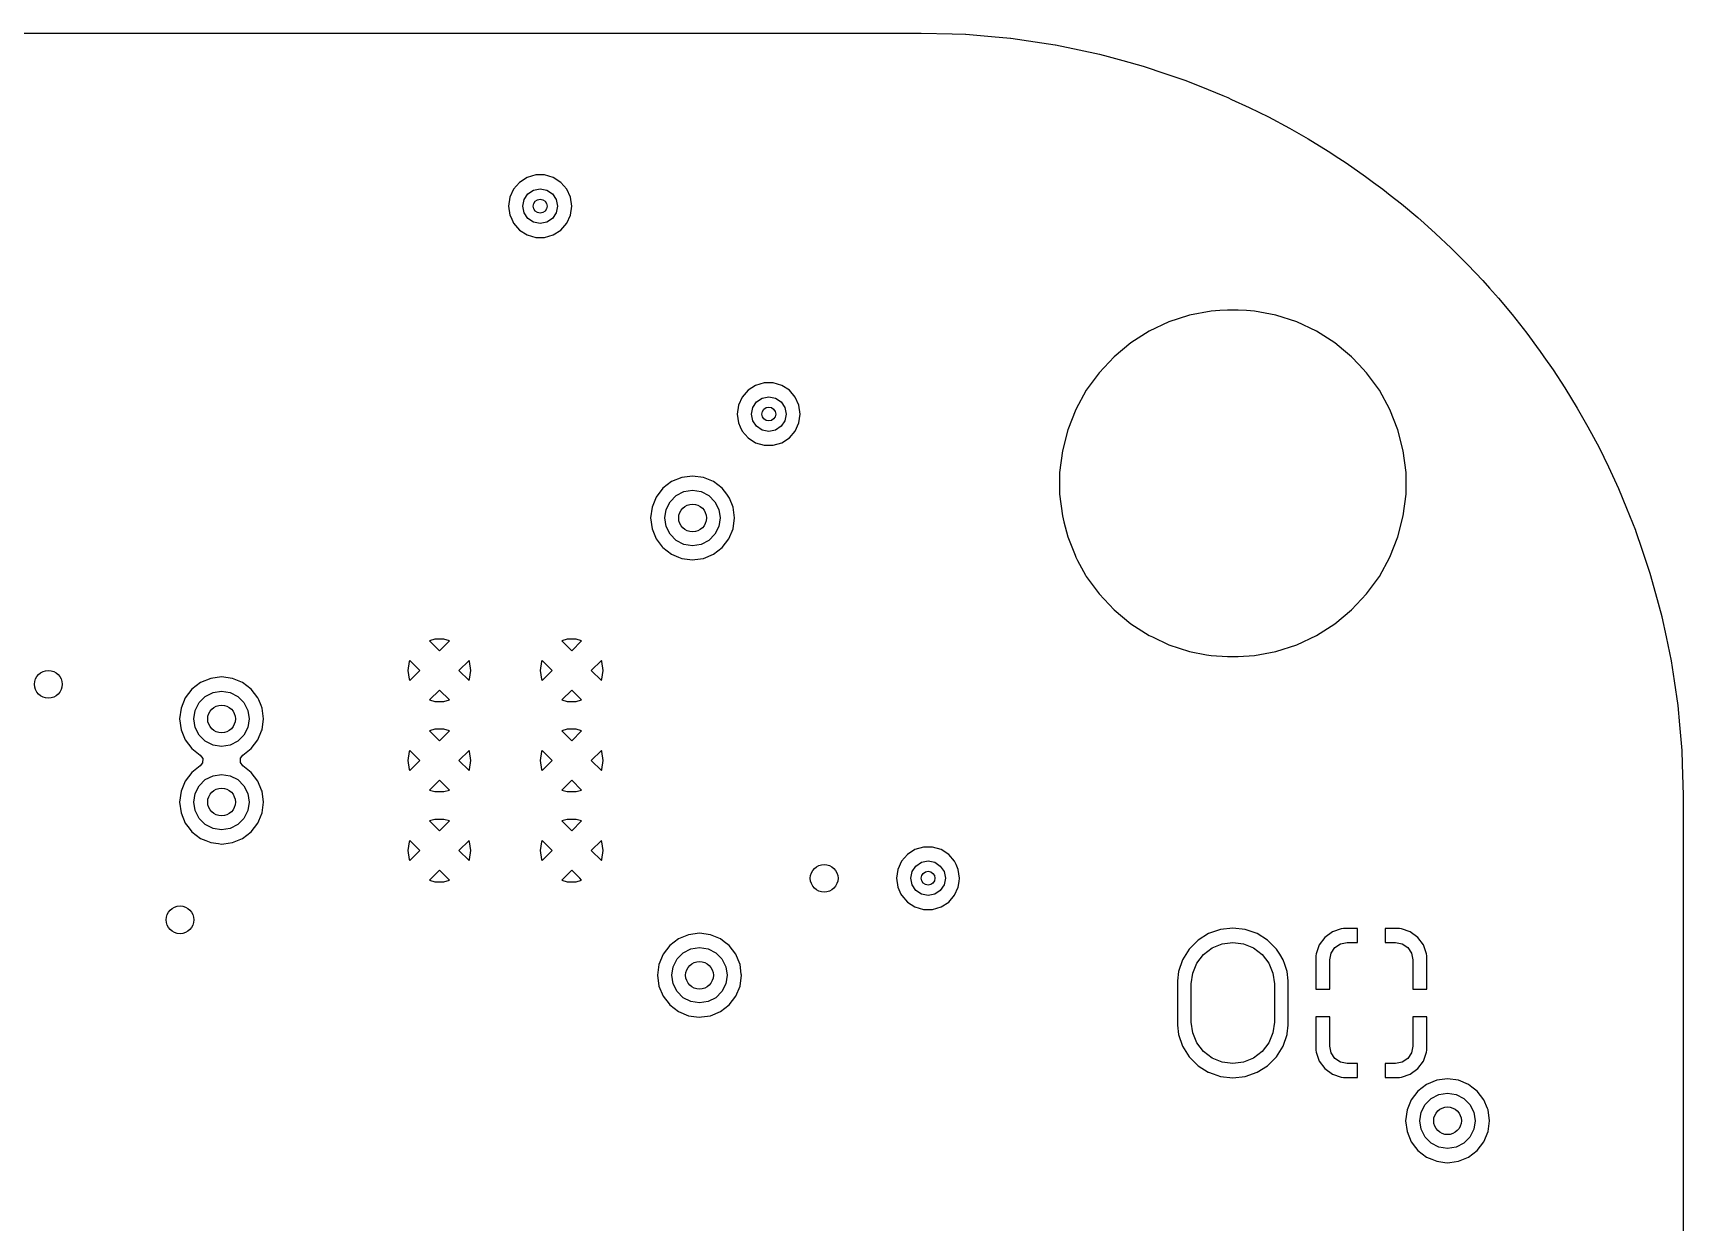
# Model space of a CAD drawing. Extents: x 0.4 to 10.6, y -8.1 to -0.4.
# Drawn here: x 6.956 to 7.894, y -1.956 to -1.28 of the extents above; entities that cross this region are included whole.
import ezdxf

# ---------------------------------------------------------------- set-up
doc = ezdxf.new("R2010")
doc.units = 0
doc.header["$MEASUREMENT"] = 0
doc.layers.add('BLACK', color=7, linetype='CONTINUOUS')

msp = doc.modelspace()

# ---------------------------------------------------------------- linework, layer by layer
at = {"layer": 'BLACK', "linetype": 'CONTINUOUS'}
for p, q in [((4.78348, -1.27955), (7.46061, -1.27955)), ((7.46061, -1.27955), (7.46063, -1.27955)), ((7.46063, -1.27955), (7.47823, -1.28006)), ((7.47823, -1.28006), (7.4859, -1.28029)), ((7.4859, -1.28029), (7.48601, -1.2803)), ((7.48601, -1.2803), (7.50067, -1.28158)), ((7.50067, -1.28158), (7.51147, -1.28256)), ((7.51147, -1.28256), (7.51158, -1.28257)), ((7.51158, -1.28257), (7.52551, -1.28461)), ((7.52551, -1.28461), (7.53687, -1.28634)), ((7.53687, -1.28634), (7.53697, -1.28636)), ((7.53697, -1.28636), (7.55049, -1.28915)), ((7.55049, -1.28915), (7.56199, -1.29162)), ((7.56199, -1.29162), (7.56208, -1.29164)), ((7.56208, -1.29164), (7.5669, -1.29293)), ((7.5669, -1.29293), (7.57528, -1.29518)), ((7.57528, -1.29518), (7.58675, -1.29838)), ((7.58675, -1.29838), (7.58684, -1.29841)), ((7.58684, -1.29841), (7.59973, -1.30268)), ((7.59973, -1.30268), (7.61107, -1.30659)), ((7.61107, -1.30659), (7.61115, -1.30662)), ((7.61115, -1.30662), (7.62371, -1.31161)), ((7.62371, -1.31161), (7.63215, -1.3151)), ((7.63215, -1.3151), (7.6349, -1.31624)), ((7.6349, -1.31624), (7.63709, -1.31727)), ((7.63709, -1.31727), (7.64715, -1.32196)), ((7.64715, -1.32196), (7.65807, -1.32727)), ((7.65807, -1.32727), (7.65807, -1.32727)), ((7.65807, -1.32727), (7.66994, -1.33367)), ((7.66994, -1.33367), (7.68055, -1.33966)), ((7.68055, -1.33966), (7.69201, -1.34672)), ((7.69201, -1.34672), (7.6981, -1.35067)), ((7.6981, -1.35067), (7.70225, -1.35335)), ((7.70225, -1.35335), (7.71326, -1.36106)), ((7.22902, -1.36827), (7.2269, -1.3729)), ((7.23236, -1.36441), (7.22902, -1.36827)), ((7.23665, -1.36165), (7.23236, -1.36441)), ((7.24154, -1.36022), (7.23665, -1.36165)), ((7.23665, -1.36165), (7.23665, -1.36165)), ((7.23713, -1.37099), (7.24033, -1.36886)), ((7.24033, -1.36886), (7.24409, -1.36811)), ((7.24664, -1.36022), (7.24154, -1.36022)), ((7.24154, -1.36022), (7.24154, -1.36022)), ((7.24409, -1.36811), (7.24786, -1.36886)), ((7.25154, -1.36165), (7.24664, -1.36022)), ((7.24664, -1.36022), (7.24664, -1.36022)), ((7.24786, -1.36886), (7.25105, -1.37099)), ((7.25583, -1.36441), (7.25154, -1.36165)), ((7.25154, -1.36165), (7.25154, -1.36165)), ((7.25154, -1.36165), (7.25154, -1.36165)), ((7.25154, -1.36165), (7.25154, -1.36165)), ((7.25917, -1.36827), (7.25583, -1.36441)), ((7.25583, -1.36441), (7.25583, -1.36441)), ((7.25583, -1.36441), (7.25583, -1.36441)), ((7.26129, -1.3729), (7.25917, -1.36827)), ((7.71326, -1.36106), (7.71782, -1.36441)), ((7.71782, -1.36441), (7.7231, -1.3683)), ((7.7231, -1.3683), (7.72732, -1.37163)), ((7.2269, -1.3729), (7.22618, -1.37795)), ((7.22618, -1.37795), (7.22618, -1.37795)), ((7.22618, -1.37795), (7.2269, -1.383)), ((7.23425, -1.37795), (7.235, -1.37419)), ((7.235, -1.38172), (7.23425, -1.37795)), ((7.235, -1.37419), (7.23713, -1.37099)), ((7.25105, -1.37099), (7.25319, -1.37419)), ((7.25319, -1.37419), (7.25394, -1.37795)), ((7.25394, -1.37795), (7.25319, -1.38172)), ((7.26201, -1.37795), (7.26129, -1.3729)), ((7.26129, -1.383), (7.26201, -1.37795)), ((7.72732, -1.37163), (7.73364, -1.37663)), ((7.73364, -1.37663), (7.74303, -1.38446)), ((7.2269, -1.383), (7.22757, -1.38446)), ((7.22757, -1.38446), (7.22902, -1.38764)), ((7.22902, -1.38764), (7.23014, -1.38893)), ((7.23713, -1.38491), (7.235, -1.38172)), ((7.24033, -1.38705), (7.23713, -1.38491)), ((7.24409, -1.3878), (7.24033, -1.38705)), ((7.24786, -1.38705), (7.24409, -1.3878)), ((7.25105, -1.38491), (7.24786, -1.38705)), ((7.25319, -1.38172), (7.25105, -1.38491)), ((7.25583, -1.39149), (7.25917, -1.38764)), ((7.25917, -1.38764), (7.26129, -1.383)), ((7.74303, -1.38446), (7.74661, -1.38764)), ((7.74661, -1.38764), (7.75306, -1.39339)), ((7.23014, -1.38893), (7.23236, -1.39149)), ((7.23236, -1.39149), (7.23665, -1.39425)), ((7.23665, -1.39425), (7.23665, -1.39425)), ((7.23665, -1.39425), (7.24154, -1.39569)), ((7.24154, -1.39569), (7.24154, -1.39569)), ((7.24154, -1.39569), (7.24664, -1.39569)), ((7.24664, -1.39569), (7.25154, -1.39425)), ((7.24664, -1.39569), (7.24664, -1.39569)), ((7.25154, -1.39425), (7.25583, -1.39149)), ((7.75306, -1.39339), (7.76197, -1.40177)), ((7.76197, -1.40177), (7.77146, -1.41126)), ((7.77146, -1.41126), (7.77984, -1.42016)), ((7.77984, -1.42016), (7.78375, -1.42456)), ((7.78375, -1.42456), (7.78877, -1.4302)), ((7.78877, -1.4302), (7.78877, -1.4302)), ((7.78877, -1.4302), (7.7966, -1.43959)), ((7.60148, -1.44372), (7.59028, -1.44899)), ((7.60666, -1.44204), (7.60148, -1.44372)), ((7.61326, -1.43989), (7.60666, -1.44204)), ((7.62543, -1.43757), (7.61326, -1.43989)), ((7.61326, -1.43989), (7.61326, -1.43989)), ((7.61326, -1.43989), (7.61326, -1.43989)), ((7.63049, -1.43725), (7.62543, -1.43757)), ((7.6347, -1.43699), (7.63049, -1.43725)), ((7.64089, -1.43699), (7.6347, -1.43699)), ((7.64552, -1.43728), (7.64089, -1.43699)), ((7.65016, -1.43757), (7.64552, -1.43728)), ((7.66233, -1.43989), (7.65016, -1.43757)), ((7.67411, -1.44372), (7.66233, -1.43989)), ((7.66233, -1.43989), (7.66233, -1.43989)), ((7.66233, -1.43989), (7.66233, -1.43989)), ((7.68532, -1.44899), (7.67411, -1.44372)), ((7.67411, -1.44372), (7.67411, -1.44372)), ((7.7966, -1.43959), (7.80493, -1.45013)), ((7.59027, -1.44899), (7.57982, -1.45563)), ((7.59028, -1.44899), (7.59027, -1.44899)), ((7.69577, -1.45563), (7.68532, -1.44899)), ((7.68532, -1.44899), (7.68532, -1.44899)), ((7.80493, -1.45013), (7.81196, -1.45969)), ((7.57982, -1.45563), (7.57027, -1.46353)), ((7.70067, -1.45969), (7.69577, -1.45563)), ((7.69577, -1.45563), (7.69577, -1.45563)), ((7.69577, -1.45563), (7.69577, -1.45563)), ((7.70532, -1.46353), (7.70067, -1.45969)), ((7.81196, -1.45969), (7.81217, -1.45996)), ((7.81217, -1.45996), (7.81466, -1.46353)), ((7.57027, -1.46353), (7.56179, -1.47256)), ((7.57027, -1.46353), (7.57027, -1.46353)), ((7.70945, -1.46793), (7.70532, -1.46353)), ((7.70532, -1.46353), (7.70532, -1.46353)), ((7.7138, -1.47256), (7.70945, -1.46793)), ((7.81466, -1.46353), (7.81988, -1.47098)), ((7.81988, -1.47098), (7.8265, -1.48122)), ((7.36657, -1.47976), (7.36228, -1.48252)), ((7.37147, -1.47833), (7.36657, -1.47976)), ((7.36657, -1.47976), (7.36657, -1.47976)), ((7.37657, -1.47833), (7.37147, -1.47833)), ((7.37147, -1.47833), (7.37147, -1.47833)), ((7.38146, -1.47976), (7.37657, -1.47833)), ((7.37657, -1.47833), (7.37657, -1.47833)), ((7.38575, -1.48252), (7.38146, -1.47976)), ((7.38146, -1.47976), (7.38146, -1.47976)), ((7.38146, -1.47976), (7.38146, -1.47976)), ((7.38146, -1.47976), (7.38146, -1.47976)), ((7.56179, -1.47256), (7.55451, -1.48258)), ((7.72108, -1.48258), (7.7138, -1.47256)), ((7.8265, -1.48122), (7.83357, -1.49268)), ((7.35682, -1.49101), (7.3561, -1.49606)), ((7.35894, -1.48638), (7.35682, -1.49101)), ((7.36228, -1.48252), (7.35894, -1.48638)), ((7.36492, -1.4923), (7.36706, -1.4891)), ((7.36706, -1.4891), (7.37025, -1.48697)), ((7.37025, -1.48697), (7.37402, -1.48622)), ((7.37402, -1.48622), (7.37778, -1.48697)), ((7.37778, -1.48697), (7.38098, -1.4891)), ((7.38098, -1.4891), (7.38311, -1.4923)), ((7.38909, -1.48638), (7.38575, -1.48252)), ((7.38575, -1.48252), (7.38575, -1.48252)), ((7.38575, -1.48252), (7.38575, -1.48252)), ((7.39121, -1.49101), (7.38909, -1.48638)), ((7.39193, -1.49606), (7.39121, -1.49101)), ((7.55451, -1.48258), (7.54854, -1.49343)), ((7.55451, -1.48258), (7.55451, -1.48258)), ((7.72705, -1.49343), (7.72108, -1.48258)), ((7.3561, -1.49606), (7.3561, -1.49606)), ((7.3561, -1.49606), (7.35682, -1.50111)), ((7.36417, -1.49606), (7.36492, -1.4923)), ((7.36492, -1.49983), (7.36417, -1.49606)), ((7.36706, -1.50302), (7.36492, -1.49983)), ((7.38311, -1.49983), (7.38098, -1.50302)), ((7.38311, -1.4923), (7.38386, -1.49606)), ((7.38386, -1.49606), (7.38311, -1.49983)), ((7.39121, -1.50111), (7.39193, -1.49606)), ((7.54854, -1.49343), (7.54398, -1.50495)), ((7.73161, -1.50495), (7.72705, -1.49343)), ((7.83357, -1.49268), (7.83955, -1.50329)), ((7.35682, -1.50111), (7.35782, -1.50329)), ((7.35782, -1.50329), (7.35894, -1.50575)), ((7.35894, -1.50575), (7.36228, -1.5096)), ((7.36228, -1.5096), (7.36228, -1.50961)), ((7.36228, -1.50961), (7.36657, -1.51236)), ((7.37025, -1.50516), (7.36706, -1.50302)), ((7.37402, -1.50591), (7.37025, -1.50516)), ((7.37778, -1.50516), (7.37402, -1.50591)), ((7.38098, -1.50302), (7.37778, -1.50516)), ((7.38146, -1.51236), (7.38575, -1.5096)), ((7.38575, -1.5096), (7.38909, -1.50575)), ((7.38909, -1.50575), (7.39121, -1.50111)), ((7.54398, -1.50495), (7.5409, -1.51695)), ((7.54398, -1.50495), (7.54398, -1.50495)), ((7.73469, -1.51695), (7.73161, -1.50495)), ((7.83955, -1.50329), (7.84595, -1.51516)), ((7.36657, -1.51236), (7.36657, -1.51236)), ((7.36657, -1.51236), (7.37147, -1.5138)), ((7.37147, -1.5138), (7.37147, -1.5138)), ((7.37147, -1.5138), (7.37657, -1.5138)), ((7.37657, -1.5138), (7.38146, -1.51236)), ((7.37657, -1.5138), (7.37657, -1.5138)), ((7.5409, -1.51695), (7.53935, -1.52924)), ((7.73624, -1.52924), (7.73469, -1.51695)), ((7.84595, -1.51516), (7.85127, -1.52608)), ((7.85127, -1.52608), (7.85698, -1.53833)), ((7.31879, -1.53447), (7.31385, -1.53826)), ((7.32454, -1.53208), (7.31879, -1.53447)), ((7.31879, -1.53447), (7.31879, -1.53447)), ((7.33071, -1.53127), (7.32454, -1.53208)), ((7.32454, -1.53208), (7.32454, -1.53208)), ((7.33688, -1.53208), (7.33071, -1.53127)), ((7.33071, -1.53127), (7.33071, -1.53127)), ((7.34263, -1.53447), (7.33688, -1.53208)), ((7.33688, -1.53208), (7.33688, -1.53208)), ((7.34757, -1.53826), (7.34263, -1.53447)), ((7.53935, -1.52924), (7.53935, -1.54163)), ((7.73624, -1.54163), (7.73624, -1.52924)), ((7.31006, -1.5432), (7.30768, -1.54895)), ((7.31385, -1.53826), (7.31006, -1.5432)), ((7.31006, -1.5432), (7.31006, -1.5432)), ((7.31385, -1.53826), (7.31385, -1.53826)), ((7.31573, -1.55025), (7.31797, -1.54586)), ((7.31797, -1.54586), (7.32145, -1.54238)), ((7.32145, -1.54238), (7.32584, -1.54014)), ((7.32584, -1.54014), (7.33071, -1.53937)), ((7.33071, -1.53937), (7.33558, -1.54014)), ((7.33558, -1.54014), (7.33997, -1.54238)), ((7.33997, -1.54238), (7.34345, -1.54586)), ((7.34345, -1.54586), (7.34569, -1.55025)), ((7.35016, -1.54163), (7.34757, -1.53826)), ((7.34757, -1.53826), (7.34757, -1.53826)), ((7.34757, -1.53826), (7.34757, -1.53826)), ((7.34757, -1.53826), (7.34757, -1.53826)), ((7.34757, -1.53826), (7.34757, -1.53826)), ((7.35136, -1.5432), (7.35016, -1.54163)), ((7.35165, -1.5439), (7.35136, -1.5432)), ((7.35136, -1.5432), (7.35136, -1.5432)), ((7.35374, -1.54895), (7.35165, -1.5439)), ((7.53935, -1.54163), (7.5409, -1.55392)), ((7.73469, -1.55392), (7.73624, -1.54163)), ((7.85698, -1.53833), (7.86162, -1.54952)), ((7.30768, -1.54895), (7.30686, -1.55512)), ((7.30686, -1.55512), (7.30686, -1.55512)), ((7.30686, -1.55512), (7.30768, -1.56129)), ((7.30768, -1.54895), (7.30768, -1.54895)), ((7.31496, -1.55512), (7.31573, -1.55025)), ((7.31573, -1.55998), (7.31496, -1.55512)), ((7.34569, -1.55025), (7.34646, -1.55512)), ((7.34646, -1.55512), (7.34569, -1.55998)), ((7.35455, -1.55512), (7.35374, -1.54895)), ((7.35374, -1.56129), (7.35455, -1.55512)), ((7.5409, -1.55392), (7.54178, -1.55732)), ((7.73161, -1.56591), (7.73469, -1.55392)), ((7.86162, -1.54952), (7.86661, -1.56208)), ((7.30768, -1.56129), (7.30768, -1.56129)), ((7.30768, -1.56129), (7.31006, -1.56704)), ((7.31797, -1.56437), (7.31573, -1.55998)), ((7.32145, -1.56786), (7.31797, -1.56437)), ((7.34345, -1.56437), (7.33997, -1.56786)), ((7.34569, -1.55998), (7.34345, -1.56437)), ((7.35136, -1.56704), (7.35374, -1.56129)), ((7.54178, -1.55732), (7.54398, -1.56591)), ((7.54398, -1.56591), (7.5481, -1.57631)), ((7.72705, -1.57743), (7.73161, -1.56591)), ((7.86661, -1.56208), (7.86664, -1.56216)), ((7.86664, -1.56216), (7.87055, -1.5735)), ((7.31006, -1.56704), (7.31006, -1.56704)), ((7.31006, -1.56704), (7.31344, -1.57146)), ((7.31344, -1.57146), (7.31385, -1.57198)), ((7.31385, -1.57198), (7.31879, -1.57577)), ((7.32584, -1.5701), (7.32145, -1.56786)), ((7.33071, -1.57087), (7.32584, -1.5701)), ((7.33558, -1.5701), (7.33071, -1.57087)), ((7.33997, -1.56786), (7.33558, -1.5701)), ((7.34263, -1.57577), (7.34757, -1.57198)), ((7.34757, -1.57198), (7.35136, -1.56704)), ((7.87055, -1.5735), (7.87482, -1.58639)), ((7.31879, -1.57577), (7.31879, -1.57577)), ((7.31879, -1.57577), (7.31879, -1.57577)), ((7.31879, -1.57577), (7.3228, -1.57743)), ((7.3228, -1.57743), (7.32454, -1.57815)), ((7.32454, -1.57815), (7.32917, -1.57876)), ((7.32917, -1.57876), (7.33071, -1.57896)), ((7.33071, -1.57896), (7.33194, -1.5788)), ((7.33071, -1.57896), (7.33071, -1.57896)), ((7.33071, -1.57896), (7.33071, -1.57896)), ((7.33194, -1.5788), (7.33688, -1.57815)), ((7.33688, -1.57815), (7.34263, -1.57577)), ((7.5481, -1.57631), (7.54854, -1.57743)), ((7.54854, -1.57743), (7.54958, -1.57932)), ((7.54958, -1.57932), (7.55412, -1.58758)), ((7.72108, -1.58829), (7.72705, -1.57743)), ((7.55412, -1.58758), (7.55451, -1.58829)), ((7.55451, -1.58829), (7.56179, -1.59831)), ((7.7138, -1.59831), (7.72108, -1.58829)), ((7.87482, -1.58639), (7.87485, -1.58648)), ((7.87485, -1.58648), (7.87805, -1.59795)), ((7.56179, -1.59831), (7.57027, -1.60734)), ((7.70532, -1.60734), (7.7138, -1.59831)), ((7.87805, -1.59795), (7.88158, -1.61115)), ((7.57027, -1.60734), (7.57982, -1.61523)), ((7.69577, -1.61523), (7.70532, -1.60734)), ((7.88158, -1.61115), (7.88161, -1.61124)), ((7.88161, -1.61124), (7.88408, -1.62274)), ((7.57982, -1.61523), (7.59027, -1.62187)), ((7.59027, -1.62187), (7.59028, -1.62187)), ((7.59028, -1.62187), (7.59028, -1.62187)), ((7.59028, -1.62187), (7.59213, -1.62274)), ((7.67411, -1.62715), (7.68532, -1.62187)), ((7.68532, -1.62187), (7.69577, -1.61523)), ((7.18426, -1.62402), (7.18115, -1.62493)), ((7.18115, -1.62493), (7.18681, -1.6306)), ((7.18936, -1.62402), (7.18426, -1.62402)), ((7.18681, -1.6306), (7.19248, -1.62493)), ((7.19248, -1.62493), (7.18936, -1.62402)), ((7.25946, -1.62402), (7.25634, -1.62493)), ((7.25634, -1.62493), (7.26201, -1.6306)), ((7.26456, -1.62402), (7.25946, -1.62402)), ((7.26201, -1.6306), (7.26767, -1.62493)), ((7.26767, -1.62493), (7.26456, -1.62402)), ((7.59213, -1.62274), (7.60148, -1.62715)), ((7.60148, -1.62715), (7.60148, -1.62715)), ((7.60148, -1.62715), (7.60148, -1.62715)), ((7.60148, -1.62715), (7.61326, -1.63097)), ((7.61326, -1.63097), (7.62281, -1.63279)), ((7.65016, -1.63329), (7.66233, -1.63097)), ((7.66233, -1.63097), (7.67411, -1.62715)), ((7.88408, -1.62274), (7.88687, -1.63626)), ((7.16964, -1.63669), (7.16891, -1.64173)), ((7.16995, -1.63601), (7.16964, -1.63669)), ((7.16964, -1.63669), (7.16964, -1.63669)), ((7.17563, -1.64169), (7.16995, -1.63601)), ((7.20367, -1.63601), (7.19795, -1.64173)), ((7.20398, -1.63669), (7.20367, -1.63601)), ((7.20471, -1.64173), (7.20398, -1.63669)), ((7.24483, -1.63669), (7.24411, -1.64173)), ((7.24515, -1.63601), (7.24483, -1.63669)), ((7.24483, -1.63669), (7.24483, -1.63669)), ((7.25083, -1.64169), (7.24515, -1.63601)), ((7.27887, -1.63601), (7.27314, -1.64173)), ((7.27918, -1.63669), (7.27887, -1.63601)), ((7.27991, -1.64173), (7.27918, -1.63669)), ((7.62281, -1.63279), (7.62543, -1.63329)), ((7.62543, -1.63329), (7.62543, -1.63329)), ((7.62543, -1.63329), (7.62543, -1.63329)), ((7.62543, -1.63329), (7.6347, -1.63388)), ((7.6347, -1.63388), (7.6347, -1.63388)), ((7.6347, -1.63388), (7.64089, -1.63388)), ((7.64089, -1.63388), (7.65016, -1.63329)), ((7.64089, -1.63388), (7.64089, -1.63388)), ((7.88687, -1.63626), (7.88689, -1.63636)), ((7.88689, -1.63636), (7.88861, -1.64772)), ((7.05107, -1.64864), (7.04613, -1.65243)), ((7.05682, -1.64626), (7.05107, -1.64864)), ((7.05107, -1.64864), (7.05107, -1.64864)), ((7.06299, -1.64545), (7.05682, -1.64626)), ((7.05682, -1.64626), (7.05682, -1.64626)), ((7.06916, -1.64626), (7.06299, -1.64545)), ((7.06299, -1.64545), (7.06299, -1.64545)), ((7.07491, -1.64864), (7.06916, -1.64626)), ((7.06916, -1.64626), (7.06916, -1.64626)), ((7.07985, -1.65243), (7.07491, -1.64864)), ((7.16891, -1.64173), (7.16891, -1.64173)), ((7.16891, -1.64173), (7.16964, -1.64677)), ((7.16964, -1.64677), (7.16964, -1.64677)), ((7.16964, -1.64677), (7.16995, -1.64746)), ((7.16995, -1.64746), (7.17568, -1.64173)), ((7.17568, -1.64173), (7.17563, -1.64169)), ((7.19795, -1.64173), (7.20367, -1.64746)), ((7.20367, -1.64746), (7.20398, -1.64677)), ((7.20398, -1.64677), (7.20471, -1.64173)), ((7.20398, -1.64677), (7.20398, -1.64677)), ((7.20471, -1.64173), (7.20471, -1.64173)), ((7.24411, -1.64173), (7.24411, -1.64173)), ((7.24411, -1.64173), (7.24483, -1.64677)), ((7.24483, -1.64677), (7.24483, -1.64677)), ((7.24483, -1.64677), (7.24515, -1.64746)), ((7.24515, -1.64746), (7.25087, -1.64173)), ((7.25087, -1.64173), (7.25083, -1.64169)), ((7.27314, -1.64173), (7.27887, -1.64746)), ((7.27887, -1.64746), (7.27918, -1.64677)), ((7.27918, -1.64677), (7.27991, -1.64173)), ((7.27918, -1.64677), (7.27918, -1.64677)), ((7.27991, -1.64173), (7.27991, -1.64173)), ((7.88861, -1.64772), (7.89065, -1.66165)), ((7.04234, -1.65737), (7.03996, -1.66312)), ((7.04613, -1.65243), (7.04234, -1.65737)), ((7.04234, -1.65737), (7.04234, -1.65737)), ((7.04613, -1.65243), (7.04613, -1.65243)), ((7.05025, -1.66003), (7.05374, -1.65655)), ((7.05374, -1.65655), (7.05813, -1.65431)), ((7.05813, -1.65431), (7.06299, -1.65354)), ((7.06299, -1.65354), (7.06786, -1.65431)), ((7.06786, -1.65431), (7.07225, -1.65655)), ((7.07225, -1.65655), (7.07573, -1.66003)), ((7.08364, -1.65737), (7.07985, -1.65243)), ((7.07985, -1.65243), (7.07985, -1.65243)), ((7.07985, -1.65243), (7.07985, -1.65243)), ((7.07985, -1.65243), (7.07985, -1.65243)), ((7.07985, -1.65243), (7.07985, -1.65243)), ((7.08413, -1.65853), (7.08364, -1.65737)), ((7.08364, -1.65737), (7.08364, -1.65737)), ((7.08542, -1.66165), (7.08413, -1.65853)), ((7.18681, -1.65287), (7.18115, -1.65853)), ((7.18115, -1.65853), (7.18426, -1.65945)), ((7.18426, -1.65945), (7.18426, -1.65945)), ((7.18426, -1.65945), (7.18936, -1.65945)), ((7.19248, -1.65853), (7.18681, -1.65287)), ((7.18936, -1.65945), (7.19248, -1.65853)), ((7.18936, -1.65945), (7.18936, -1.65945)), ((7.26201, -1.65287), (7.25634, -1.65853)), ((7.25634, -1.65853), (7.25946, -1.65945)), ((7.25946, -1.65945), (7.25946, -1.65945)), ((7.25946, -1.65945), (7.26456, -1.65945)), ((7.26767, -1.65853), (7.26201, -1.65287)), ((7.26456, -1.65945), (7.26767, -1.65853)), ((7.26456, -1.65945), (7.26456, -1.65945)), ((7.03996, -1.66312), (7.03915, -1.66929)), ((7.03915, -1.66929), (7.03915, -1.66929)), ((7.03915, -1.66929), (7.03996, -1.67546)), ((7.03996, -1.66312), (7.03996, -1.66312)), ((7.04724, -1.66929), (7.04801, -1.66442)), ((7.04801, -1.67416), (7.04724, -1.66929)), ((7.04801, -1.66442), (7.05025, -1.66003)), ((7.07573, -1.66003), (7.07797, -1.66442)), ((7.07797, -1.66442), (7.07874, -1.66929)), ((7.07874, -1.66929), (7.07797, -1.67416)), ((7.08603, -1.66312), (7.08542, -1.66165)), ((7.08684, -1.66929), (7.08603, -1.66312)), ((7.08603, -1.67546), (7.08684, -1.66929)), ((7.89065, -1.66165), (7.89067, -1.66175)), ((7.89067, -1.66175), (7.89165, -1.67257)), ((7.03996, -1.67546), (7.03996, -1.67546)), ((7.03996, -1.67546), (7.04234, -1.68121)), ((7.05025, -1.67855), (7.04801, -1.67416)), ((7.05374, -1.68203), (7.05025, -1.67855)), ((7.07573, -1.67855), (7.07225, -1.68203)), ((7.07797, -1.67416), (7.07573, -1.67855)), ((7.08364, -1.68121), (7.08576, -1.67611)), ((7.08576, -1.67611), (7.08603, -1.67546)), ((7.18426, -1.6752), (7.18115, -1.67611)), ((7.18115, -1.67611), (7.18681, -1.68178)), ((7.18936, -1.6752), (7.18426, -1.6752)), ((7.18681, -1.68178), (7.19248, -1.67611)), ((7.19248, -1.67611), (7.18936, -1.6752)), ((7.25946, -1.6752), (7.25634, -1.67611)), ((7.25634, -1.67611), (7.26201, -1.68178)), ((7.26456, -1.6752), (7.25946, -1.6752)), ((7.26201, -1.68178), (7.26767, -1.67611)), ((7.26767, -1.67611), (7.26456, -1.6752)), ((7.89165, -1.67257), (7.89293, -1.68721)), ((7.04234, -1.68121), (7.04234, -1.68121)), ((7.04234, -1.68121), (7.04234, -1.68121)), ((7.04234, -1.68121), (7.04613, -1.68615)), ((7.04613, -1.68615), (7.04613, -1.68615)), ((7.04613, -1.68615), (7.04613, -1.68615)), ((7.04613, -1.68615), (7.05091, -1.68982)), ((7.05813, -1.68427), (7.05374, -1.68203)), ((7.06299, -1.68504), (7.05813, -1.68427)), ((7.06786, -1.68427), (7.06299, -1.68504)), ((7.07225, -1.68203), (7.06786, -1.68427)), ((7.07507, -1.68982), (7.07985, -1.68615)), ((7.07985, -1.68615), (7.08364, -1.68121)), ((7.16964, -1.68787), (7.16891, -1.69291)), ((7.16995, -1.68719), (7.16964, -1.68787)), ((7.16964, -1.68787), (7.16964, -1.68787)), ((7.17563, -1.69287), (7.16995, -1.68719)), ((7.20367, -1.68719), (7.19795, -1.69291)), ((7.20398, -1.68787), (7.20367, -1.68719)), ((7.20471, -1.69291), (7.20398, -1.68787)), ((7.24483, -1.68787), (7.24411, -1.69291)), ((7.24515, -1.68719), (7.24483, -1.68787)), ((7.24483, -1.68787), (7.24483, -1.68787)), ((7.25083, -1.69287), (7.24515, -1.68719)), ((7.27887, -1.68719), (7.27314, -1.69291)), ((7.27918, -1.68787), (7.27887, -1.68719)), ((7.27991, -1.69291), (7.27918, -1.68787)), ((7.89293, -1.68721), (7.89294, -1.68732)), ((7.89294, -1.68732), (7.89317, -1.69503)), ((7.05091, -1.69601), (7.04613, -1.69967)), ((7.05091, -1.68982), (7.05228, -1.69181)), ((7.05221, -1.69421), (7.05091, -1.69601)), ((7.05228, -1.69181), (7.05221, -1.69421)), ((7.07371, -1.69402), (7.07374, -1.69291)), ((7.07507, -1.69601), (7.07371, -1.69402)), ((7.07374, -1.69291), (7.07377, -1.69161)), ((7.07377, -1.69161), (7.07507, -1.68982)), ((7.07985, -1.69967), (7.07507, -1.69601)), ((7.16891, -1.69291), (7.16891, -1.69291)), ((7.16891, -1.69291), (7.16964, -1.69796)), ((7.16995, -1.69864), (7.17568, -1.69291)), ((7.17568, -1.69291), (7.17563, -1.69287)), ((7.19795, -1.69291), (7.20367, -1.69864)), ((7.20398, -1.69796), (7.20471, -1.69291)), ((7.20471, -1.69291), (7.20471, -1.69291)), ((7.24411, -1.69291), (7.24411, -1.69291)), ((7.24411, -1.69291), (7.24483, -1.69796)), ((7.24515, -1.69864), (7.25087, -1.69291)), ((7.25087, -1.69291), (7.25083, -1.69287)), ((7.27314, -1.69291), (7.27887, -1.69864)), ((7.27918, -1.69796), (7.27991, -1.69291)), ((7.27991, -1.69291), (7.27991, -1.69291)), ((7.89317, -1.69503), (7.89368, -1.7126)), ((7.04234, -1.70461), (7.03996, -1.71036)), ((7.04613, -1.69967), (7.04234, -1.70461)), ((7.04234, -1.70461), (7.04234, -1.70461)), ((7.04613, -1.69967), (7.04613, -1.69967)), ((7.05025, -1.70728), (7.05374, -1.70379)), ((7.05374, -1.70379), (7.05813, -1.70156)), ((7.05813, -1.70156), (7.06299, -1.70079)), ((7.06299, -1.70079), (7.06786, -1.70156)), ((7.06786, -1.70156), (7.07225, -1.70379)), ((7.07225, -1.70379), (7.07573, -1.70728)), ((7.08364, -1.70461), (7.07985, -1.69967)), ((7.07985, -1.69967), (7.07985, -1.69967)), ((7.07985, -1.69967), (7.07985, -1.69967)), ((7.07985, -1.69967), (7.07985, -1.69967)), ((7.07985, -1.69967), (7.07985, -1.69967)), ((7.08576, -1.70971), (7.08364, -1.70461)), ((7.08364, -1.70461), (7.08364, -1.70461)), ((7.16964, -1.69796), (7.16964, -1.69796)), ((7.16964, -1.69796), (7.16995, -1.69864)), ((7.18681, -1.70405), (7.18115, -1.70971)), ((7.19248, -1.70971), (7.18681, -1.70405)), ((7.20367, -1.69864), (7.20398, -1.69796)), ((7.20398, -1.69796), (7.20398, -1.69796)), ((7.24483, -1.69796), (7.24483, -1.69796)), ((7.24483, -1.69796), (7.24515, -1.69864)), ((7.26201, -1.70405), (7.25634, -1.70971)), ((7.26767, -1.70971), (7.26201, -1.70405)), ((7.27887, -1.69864), (7.27918, -1.69796)), ((7.27918, -1.69796), (7.27918, -1.69796)), ((7.03996, -1.71036), (7.03915, -1.71654)), ((7.03996, -1.71036), (7.03996, -1.71036)), ((7.04724, -1.71654), (7.04801, -1.71167)), ((7.04801, -1.71167), (7.05025, -1.70728)), ((7.07573, -1.70728), (7.07797, -1.71167)), ((7.07797, -1.71167), (7.07874, -1.71654)), ((7.08603, -1.71036), (7.08576, -1.70971)), ((7.08684, -1.71654), (7.08603, -1.71036)), ((7.18115, -1.70971), (7.18426, -1.71063)), ((7.18426, -1.71063), (7.18426, -1.71063)), ((7.18426, -1.71063), (7.18936, -1.71063)), ((7.18936, -1.71063), (7.19248, -1.70971)), ((7.18936, -1.71063), (7.18936, -1.71063)), ((7.25634, -1.70971), (7.25946, -1.71063)), ((7.25946, -1.71063), (7.25946, -1.71063)), ((7.25946, -1.71063), (7.26456, -1.71063)), ((7.26456, -1.71063), (7.26767, -1.70971)), ((7.26456, -1.71063), (7.26456, -1.71063)), ((7.89368, -1.7126), (7.89368, -3.01181)), ((7.03915, -1.71654), (7.03915, -1.71654)), ((7.03915, -1.71654), (7.03996, -1.72271)), ((7.03996, -1.72271), (7.03996, -1.72271)), ((7.03996, -1.72271), (7.04234, -1.72846)), ((7.04801, -1.7214), (7.04724, -1.71654)), ((7.05025, -1.72579), (7.04801, -1.7214)), ((7.07797, -1.7214), (7.07573, -1.72579)), ((7.07874, -1.71654), (7.07797, -1.7214)), ((7.08413, -1.72729), (7.08603, -1.72271)), ((7.08603, -1.72271), (7.08684, -1.71654)), ((7.04234, -1.72846), (7.04234, -1.72846)), ((7.04234, -1.72846), (7.04453, -1.73132)), ((7.04453, -1.73132), (7.04613, -1.7334)), ((7.04613, -1.7334), (7.05107, -1.73719)), ((7.05374, -1.72928), (7.05025, -1.72579)), ((7.05813, -1.73151), (7.05374, -1.72928)), ((7.06299, -1.73228), (7.05813, -1.73151)), ((7.06786, -1.73151), (7.06299, -1.73228)), ((7.07225, -1.72928), (7.06786, -1.73151)), ((7.07573, -1.72579), (7.07225, -1.72928)), ((7.07491, -1.73719), (7.07985, -1.7334)), ((7.07985, -1.7334), (7.08364, -1.72846)), ((7.08364, -1.72846), (7.08413, -1.72729)), ((7.18426, -1.72638), (7.18115, -1.72729)), ((7.18115, -1.72729), (7.18681, -1.73296)), ((7.18936, -1.72638), (7.18426, -1.72638)), ((7.18681, -1.73296), (7.19248, -1.72729)), ((7.19248, -1.72729), (7.18936, -1.72638)), ((7.25946, -1.72638), (7.25634, -1.72729)), ((7.25634, -1.72729), (7.26201, -1.73296)), ((7.26456, -1.72638), (7.25946, -1.72638)), ((7.26201, -1.73296), (7.26767, -1.72729)), ((7.26767, -1.72729), (7.26456, -1.72638)), ((7.05107, -1.73719), (7.05107, -1.73719)), ((7.05107, -1.73719), (7.05107, -1.73719)), ((7.05107, -1.73719), (7.05406, -1.73843)), ((7.05406, -1.73843), (7.05682, -1.73957)), ((7.05682, -1.73957), (7.06129, -1.74016)), ((7.06129, -1.74016), (7.06299, -1.74038)), ((7.06299, -1.74038), (7.06433, -1.7402)), ((7.06299, -1.74038), (7.06299, -1.74038)), ((7.06299, -1.74038), (7.06299, -1.74038)), ((7.06433, -1.7402), (7.06916, -1.73957)), ((7.06916, -1.73957), (7.07491, -1.73719)), ((7.16964, -1.73905), (7.16891, -1.74409)), ((7.16891, -1.74409), (7.16891, -1.74409)), ((7.16891, -1.74409), (7.16964, -1.74914)), ((7.16995, -1.73837), (7.16964, -1.73905)), ((7.16964, -1.73905), (7.16964, -1.73905)), ((7.17563, -1.74405), (7.16995, -1.73837)), ((7.16995, -1.74982), (7.17568, -1.74409)), ((7.17568, -1.74409), (7.17563, -1.74405)), ((7.20367, -1.73837), (7.19795, -1.74409)), ((7.19795, -1.74409), (7.20367, -1.74982)), ((7.20398, -1.73905), (7.20367, -1.73837)), ((7.20471, -1.74409), (7.20398, -1.73905)), ((7.20398, -1.74914), (7.20471, -1.74409)), ((7.20471, -1.74409), (7.20471, -1.74409)), ((7.24483, -1.73905), (7.24411, -1.74409)), ((7.24411, -1.74409), (7.24411, -1.74409)), ((7.24411, -1.74409), (7.24483, -1.74914)), ((7.24515, -1.73837), (7.24483, -1.73905)), ((7.24483, -1.73905), (7.24483, -1.73905)), ((7.25083, -1.74405), (7.24515, -1.73837)), ((7.24515, -1.74982), (7.25087, -1.74409)), ((7.25087, -1.74409), (7.25083, -1.74405)), ((7.27887, -1.73837), (7.27314, -1.74409)), ((7.27314, -1.74409), (7.27887, -1.74982)), ((7.27918, -1.73905), (7.27887, -1.73837)), ((7.27991, -1.74409), (7.27918, -1.73905)), ((7.27918, -1.74914), (7.27991, -1.74409)), ((7.27991, -1.74409), (7.27991, -1.74409)), ((7.45712, -1.74354), (7.45283, -1.7463)), ((7.46202, -1.74211), (7.45712, -1.74354)), ((7.45712, -1.74354), (7.45712, -1.74354)), ((7.46712, -1.74211), (7.46202, -1.74211)), ((7.46202, -1.74211), (7.46202, -1.74211)), ((7.47201, -1.74354), (7.46712, -1.74211)), ((7.46712, -1.74211), (7.46712, -1.74211)), ((7.4763, -1.7463), (7.47201, -1.74354)), ((7.47201, -1.74354), (7.47201, -1.74354)), ((7.47201, -1.74354), (7.47201, -1.74354)), ((7.47201, -1.74354), (7.47201, -1.74354)), ((7.16964, -1.74914), (7.16964, -1.74914)), ((7.16964, -1.74914), (7.16995, -1.74982)), ((7.20367, -1.74982), (7.20398, -1.74914)), ((7.20398, -1.74914), (7.20398, -1.74914)), ((7.24483, -1.74914), (7.24483, -1.74914)), ((7.24483, -1.74914), (7.24515, -1.74982)), ((7.27887, -1.74982), (7.27918, -1.74914)), ((7.27918, -1.74914), (7.27918, -1.74914)), ((7.44949, -1.75016), (7.44737, -1.75479)), ((7.45283, -1.7463), (7.44949, -1.75016)), ((7.45547, -1.75608), (7.45761, -1.75288)), ((7.45761, -1.75288), (7.4608, -1.75075)), ((7.4608, -1.75075), (7.46457, -1.75)), ((7.46457, -1.75), (7.46833, -1.75075)), ((7.46833, -1.75075), (7.47153, -1.75288)), ((7.47153, -1.75288), (7.47366, -1.75608)), ((7.47964, -1.75015), (7.4763, -1.7463)), ((7.4763, -1.7463), (7.4763, -1.7463)), ((7.4763, -1.7463), (7.4763, -1.7463)), ((7.48047, -1.75197), (7.47964, -1.75015)), ((7.48176, -1.75479), (7.48047, -1.75197)), ((7.18681, -1.75523), (7.18115, -1.7609)), ((7.18115, -1.7609), (7.18426, -1.76181)), ((7.18426, -1.76181), (7.18426, -1.76181)), ((7.18426, -1.76181), (7.18936, -1.76181)), ((7.19248, -1.7609), (7.18681, -1.75523)), ((7.18936, -1.76181), (7.19248, -1.7609)), ((7.18936, -1.76181), (7.18936, -1.76181)), ((7.26201, -1.75523), (7.25634, -1.7609)), ((7.25634, -1.7609), (7.25946, -1.76181)), ((7.25946, -1.76181), (7.25946, -1.76181)), ((7.25946, -1.76181), (7.26456, -1.76181)), ((7.26662, -1.75984), (7.26201, -1.75523)), ((7.26456, -1.76181), (7.26767, -1.7609)), ((7.26456, -1.76181), (7.26456, -1.76181)), ((7.26767, -1.7609), (7.26662, -1.75984)), ((7.44737, -1.75479), (7.44665, -1.75984)), ((7.44665, -1.75984), (7.44665, -1.75984)), ((7.44665, -1.75984), (7.44737, -1.76489)), ((7.45472, -1.75984), (7.45547, -1.75608)), ((7.45547, -1.76361), (7.45472, -1.75984)), ((7.47366, -1.75608), (7.47441, -1.75984)), ((7.47441, -1.75984), (7.47366, -1.76361)), ((7.48249, -1.75984), (7.48176, -1.75479)), ((7.48176, -1.76489), (7.48222, -1.76166)), ((7.48222, -1.76166), (7.48249, -1.75984)), ((7.48249, -1.75984), (7.48249, -1.75984)), ((7.44737, -1.76489), (7.44917, -1.76883)), ((7.44917, -1.76883), (7.44949, -1.76953)), ((7.44949, -1.76953), (7.44964, -1.7697)), ((7.44964, -1.7697), (7.45283, -1.77338)), ((7.45761, -1.7668), (7.45547, -1.76361)), ((7.4608, -1.76894), (7.45761, -1.7668)), ((7.46457, -1.76969), (7.4608, -1.76894)), ((7.46833, -1.76894), (7.46457, -1.76969)), ((7.47153, -1.7668), (7.46833, -1.76894)), ((7.47366, -1.76361), (7.47153, -1.7668)), ((7.4763, -1.77338), (7.47964, -1.76953)), ((7.47964, -1.76953), (7.48176, -1.76489)), ((7.45283, -1.77338), (7.45712, -1.77614)), ((7.45712, -1.77614), (7.45712, -1.77614)), ((7.45712, -1.77614), (7.46202, -1.77758)), ((7.46202, -1.77758), (7.46202, -1.77758)), ((7.46202, -1.77758), (7.46712, -1.77758)), ((7.46712, -1.77758), (7.47201, -1.77614)), ((7.46712, -1.77758), (7.46712, -1.77758)), ((7.47201, -1.77614), (7.4763, -1.77338)), ((7.33465, -1.79111), (7.32847, -1.79193)), ((7.34082, -1.79193), (7.33465, -1.79111)), ((7.33465, -1.79111), (7.33465, -1.79111)), ((7.62403, -1.79131), (7.61802, -1.79509)), ((7.63074, -1.78896), (7.62403, -1.79131)), ((7.62403, -1.79131), (7.62403, -1.79131)), ((7.6378, -1.78817), (7.63074, -1.78896)), ((7.63074, -1.78896), (7.63074, -1.78896)), ((7.64485, -1.78896), (7.6378, -1.78817)), ((7.65156, -1.79131), (7.64485, -1.78896)), ((7.64485, -1.78896), (7.64485, -1.78896)), ((7.65757, -1.79509), (7.65156, -1.79131)), ((7.69438, -1.79026), (7.69009, -1.79343)), ((7.69943, -1.7885), (7.69438, -1.79026)), ((7.70062, -1.78839), (7.69943, -1.7885)), ((7.69943, -1.7885), (7.69943, -1.7885)), ((7.70866, -1.78839), (7.70062, -1.78839)), ((7.70866, -1.79626), (7.70866, -1.78839)), ((7.72441, -1.78839), (7.72441, -1.79626)), ((7.73245, -1.78839), (7.72441, -1.78839)), ((7.72441, -1.78839), (7.72441, -1.78839)), ((7.73365, -1.7885), (7.73245, -1.78839)), ((7.73869, -1.79026), (7.73365, -1.7885)), ((7.74298, -1.79343), (7.73869, -1.79026)), ((7.31778, -1.7981), (7.31399, -1.80304)), ((7.32272, -1.79431), (7.31778, -1.7981)), ((7.31778, -1.7981), (7.31778, -1.7981)), ((7.32847, -1.79193), (7.32272, -1.79431)), ((7.32272, -1.79431), (7.32272, -1.79431)), ((7.32539, -1.80222), (7.32978, -1.79998)), ((7.32847, -1.79193), (7.32847, -1.79193)), ((7.32978, -1.79998), (7.33465, -1.79921)), ((7.33465, -1.79921), (7.33951, -1.79998)), ((7.33951, -1.79998), (7.3439, -1.80222)), ((7.34657, -1.79431), (7.34082, -1.79193)), ((7.34082, -1.79193), (7.34082, -1.79193)), ((7.3487, -1.79595), (7.34657, -1.79431)), ((7.34657, -1.79431), (7.34657, -1.79431)), ((7.34657, -1.79431), (7.34657, -1.79431)), ((7.35151, -1.7981), (7.3487, -1.79595)), ((7.3553, -1.80304), (7.35151, -1.7981)), ((7.35151, -1.7981), (7.35151, -1.7981)), ((7.35151, -1.7981), (7.35151, -1.7981)), ((7.35151, -1.7981), (7.35151, -1.7981)), ((7.35151, -1.7981), (7.35151, -1.7981)), ((7.613, -1.80011), (7.60922, -1.80612)), ((7.61802, -1.79509), (7.613, -1.80011)), ((7.62109, -1.80318), (7.62598, -1.79942)), ((7.62598, -1.79942), (7.63168, -1.79706)), ((7.63168, -1.79706), (7.6378, -1.79626)), ((7.6378, -1.79626), (7.64391, -1.79706)), ((7.64391, -1.79706), (7.64961, -1.79942)), ((7.64961, -1.79942), (7.6545, -1.80318)), ((7.66259, -1.80011), (7.65757, -1.79509)), ((7.65757, -1.79509), (7.65757, -1.79509)), ((7.65757, -1.79509), (7.65757, -1.79509)), ((7.66443, -1.80304), (7.66259, -1.80011)), ((7.66259, -1.80011), (7.66259, -1.80011)), ((7.66259, -1.80011), (7.66259, -1.80011)), ((7.68692, -1.79773), (7.68515, -1.80277)), ((7.69009, -1.79343), (7.68692, -1.79773)), ((7.69009, -1.79343), (7.69009, -1.79343)), ((7.69366, -1.80234), (7.6958, -1.79914)), ((7.6958, -1.79914), (7.69899, -1.79701)), ((7.69899, -1.79701), (7.70276, -1.79626)), ((7.70276, -1.79626), (7.70866, -1.79626)), ((7.72441, -1.79626), (7.73031, -1.79626)), ((7.73031, -1.79626), (7.73408, -1.79701)), ((7.73408, -1.79701), (7.73727, -1.79914)), ((7.73727, -1.79914), (7.73941, -1.80234)), ((7.74616, -1.79773), (7.74298, -1.79343)), ((7.74298, -1.79343), (7.74298, -1.79343)), ((7.74792, -1.80277), (7.74616, -1.79773)), ((7.31161, -1.80879), (7.3108, -1.81496)), ((7.31399, -1.80304), (7.31161, -1.80879)), ((7.31161, -1.80879), (7.31161, -1.80879)), ((7.31399, -1.80304), (7.31399, -1.80304)), ((7.31967, -1.81009), (7.32191, -1.8057)), ((7.32191, -1.8057), (7.32539, -1.80222)), ((7.3439, -1.80222), (7.34739, -1.8057)), ((7.34739, -1.8057), (7.34962, -1.81009)), ((7.35657, -1.80612), (7.3553, -1.80304)), ((7.3553, -1.80304), (7.3553, -1.80304)), ((7.35768, -1.80879), (7.35657, -1.80612)), ((7.3584, -1.81425), (7.35768, -1.80879)), ((7.35768, -1.80879), (7.35768, -1.80879)), ((7.60922, -1.80612), (7.60688, -1.81282)), ((7.60922, -1.80612), (7.60922, -1.80612)), ((7.61498, -1.81377), (7.61734, -1.80807)), ((7.61734, -1.80807), (7.62109, -1.80318)), ((7.6545, -1.80318), (7.65825, -1.80807)), ((7.65825, -1.80807), (7.66061, -1.81377)), ((7.66637, -1.80612), (7.66443, -1.80304)), ((7.6673, -1.80879), (7.66637, -1.80612)), ((7.66872, -1.81282), (7.6673, -1.80879)), ((7.68515, -1.80277), (7.68504, -1.80397)), ((7.68504, -1.80397), (7.68504, -1.82283)), ((7.69291, -1.8061), (7.69366, -1.80234)), ((7.69291, -1.82283), (7.69291, -1.8061)), ((7.73941, -1.80234), (7.74016, -1.8061)), ((7.74016, -1.8061), (7.74016, -1.82283)), ((7.74803, -1.80397), (7.74792, -1.80277)), ((7.74792, -1.80277), (7.74792, -1.80277)), ((7.74803, -1.82283), (7.74803, -1.80397)), ((7.3108, -1.81496), (7.3108, -1.81496)), ((7.3108, -1.81496), (7.31161, -1.82113)), ((7.3189, -1.81496), (7.31967, -1.81009)), ((7.31967, -1.81983), (7.3189, -1.81496)), ((7.34962, -1.81009), (7.35039, -1.81496)), ((7.35039, -1.81496), (7.34962, -1.81983)), ((7.35768, -1.82113), (7.35849, -1.81496)), ((7.35849, -1.81496), (7.3584, -1.81425)), ((7.60688, -1.81282), (7.60628, -1.81811)), ((7.60628, -1.81811), (7.60628, -1.84331)), ((7.60688, -1.81282), (7.60688, -1.81282)), ((7.61417, -1.81988), (7.61498, -1.81377)), ((7.66061, -1.81377), (7.66142, -1.81988)), ((7.66931, -1.81811), (7.66872, -1.81282)), ((7.66872, -1.81282), (7.66872, -1.81282)), ((7.66931, -1.82283), (7.66931, -1.81811)), ((7.66931, -1.81811), (7.66931, -1.81811)), ((7.31161, -1.82113), (7.31161, -1.82113)), ((7.31161, -1.82113), (7.31399, -1.82688)), ((7.31399, -1.82688), (7.31399, -1.82688)), ((7.31399, -1.82688), (7.31735, -1.83126)), ((7.32191, -1.82422), (7.31967, -1.81983)), ((7.32539, -1.8277), (7.32191, -1.82422)), ((7.32978, -1.82994), (7.32539, -1.8277)), ((7.3439, -1.8277), (7.33951, -1.82994)), ((7.34739, -1.82422), (7.3439, -1.8277)), ((7.34962, -1.81983), (7.34739, -1.82422)), ((7.35151, -1.83182), (7.3553, -1.82688)), ((7.3553, -1.82688), (7.35768, -1.82113)), ((7.61417, -1.84154), (7.61417, -1.81988)), ((7.66142, -1.81988), (7.66142, -1.84154)), ((7.66931, -1.84331), (7.66931, -1.82283)), ((7.68504, -1.82283), (7.69291, -1.82283)), ((7.68504, -1.82283), (7.68504, -1.82283)), ((7.74016, -1.82283), (7.74803, -1.82283)), ((7.74803, -1.82283), (7.74803, -1.82283)), ((7.31735, -1.83126), (7.31778, -1.83182)), ((7.31778, -1.83182), (7.32272, -1.83561)), ((7.32272, -1.83561), (7.32272, -1.83561)), ((7.32272, -1.83561), (7.32272, -1.83561)), ((7.32272, -1.83561), (7.32847, -1.83799)), ((7.32847, -1.83799), (7.32847, -1.83799)), ((7.32847, -1.83799), (7.33295, -1.83858)), ((7.33465, -1.83071), (7.32978, -1.82994)), ((7.33951, -1.82994), (7.33465, -1.83071)), ((7.33588, -1.83864), (7.34082, -1.83799)), ((7.34082, -1.83799), (7.34657, -1.83561)), ((7.34657, -1.83561), (7.35151, -1.83182)), ((7.33295, -1.83858), (7.33465, -1.83881)), ((7.33465, -1.83881), (7.33588, -1.83864)), ((7.33465, -1.83881), (7.33465, -1.83881)), ((7.33465, -1.83881), (7.33465, -1.83881)), ((7.60628, -1.84331), (7.60688, -1.84859)), ((7.61498, -1.84765), (7.61417, -1.84154)), ((7.66142, -1.84154), (7.66061, -1.84765)), ((7.66876, -1.84819), (7.66931, -1.84331)), ((7.66931, -1.84331), (7.66931, -1.84331)), ((7.68504, -1.83858), (7.68504, -1.83858)), ((7.68504, -1.83858), (7.68504, -1.85745)), ((7.69291, -1.83858), (7.68504, -1.83858)), ((7.69291, -1.85531), (7.69291, -1.83858)), ((7.74803, -1.83858), (7.74016, -1.83858)), ((7.74016, -1.83858), (7.74016, -1.85531)), ((7.74803, -1.85745), (7.74803, -1.83858)), ((7.74803, -1.83858), (7.74803, -1.83858)), ((7.60688, -1.84859), (7.60688, -1.84859)), ((7.60688, -1.84859), (7.60922, -1.8553)), ((7.60922, -1.8553), (7.60922, -1.8553)), ((7.60922, -1.8553), (7.61295, -1.86124)), ((7.61734, -1.85335), (7.61498, -1.84765)), ((7.62109, -1.85824), (7.61734, -1.85335)), ((7.65825, -1.85335), (7.6545, -1.85824)), ((7.66061, -1.84765), (7.65825, -1.85335)), ((7.66259, -1.86131), (7.66637, -1.8553)), ((7.66637, -1.8553), (7.66872, -1.84859)), ((7.66872, -1.84859), (7.66876, -1.84819)), ((7.69366, -1.85908), (7.69291, -1.85531)), ((7.74016, -1.85531), (7.73941, -1.85908)), ((7.61295, -1.86124), (7.613, -1.86131)), ((7.613, -1.86131), (7.61802, -1.86633)), ((7.61802, -1.86633), (7.61802, -1.86633)), ((7.61802, -1.86633), (7.61802, -1.86633)), ((7.61802, -1.86633), (7.62381, -1.86997)), ((7.62598, -1.86199), (7.62109, -1.85824)), ((7.63168, -1.86435), (7.62598, -1.86199)), ((7.6378, -1.86516), (7.63168, -1.86435)), ((7.64391, -1.86435), (7.6378, -1.86516)), ((7.64961, -1.86199), (7.64391, -1.86435)), ((7.6545, -1.85824), (7.64961, -1.86199)), ((7.65156, -1.87011), (7.65757, -1.86633)), ((7.65757, -1.86633), (7.66259, -1.86131)), ((7.68504, -1.85745), (7.68515, -1.85865)), ((7.68515, -1.85865), (7.68515, -1.85865)), ((7.68515, -1.85865), (7.68692, -1.86369)), ((7.68692, -1.86369), (7.69009, -1.86798)), ((7.6958, -1.86227), (7.69366, -1.85908)), ((7.69899, -1.86441), (7.6958, -1.86227)), ((7.70276, -1.86516), (7.69899, -1.86441)), ((7.70866, -1.86516), (7.70276, -1.86516)), ((7.70866, -1.87303), (7.70866, -1.86516)), ((7.73031, -1.86516), (7.72441, -1.86516)), ((7.72441, -1.86516), (7.72441, -1.87303)), ((7.73408, -1.86441), (7.73031, -1.86516)), ((7.73727, -1.86227), (7.73408, -1.86441)), ((7.73941, -1.85908), (7.73727, -1.86227)), ((7.74298, -1.86798), (7.74616, -1.86369)), ((7.74616, -1.86369), (7.74792, -1.85865)), ((7.74792, -1.85865), (7.74803, -1.85745)), ((7.74803, -1.85745), (7.74803, -1.85745)), ((7.62381, -1.86997), (7.62403, -1.87011)), ((7.62403, -1.87011), (7.62666, -1.87103)), ((7.62666, -1.87103), (7.63074, -1.87246)), ((7.63074, -1.87246), (7.63074, -1.87246)), ((7.63074, -1.87246), (7.63074, -1.87246)), ((7.63074, -1.87246), (7.6378, -1.87325)), ((7.6378, -1.87325), (7.64485, -1.87246)), ((7.64485, -1.87246), (7.65156, -1.87011)), ((7.69009, -1.86798), (7.69009, -1.86798)), ((7.69009, -1.86798), (7.69438, -1.87116)), ((7.69438, -1.87116), (7.69943, -1.87292)), ((7.69943, -1.87292), (7.70062, -1.87303)), ((7.70062, -1.87303), (7.70866, -1.87303)), ((7.70866, -1.87303), (7.70866, -1.87303)), ((7.72441, -1.87303), (7.72441, -1.87303)), ((7.72441, -1.87303), (7.73245, -1.87303)), ((7.73245, -1.87303), (7.73365, -1.87292)), ((7.73365, -1.87292), (7.73869, -1.87116)), ((7.73365, -1.87292), (7.73365, -1.87292)), ((7.73869, -1.87116), (7.74298, -1.86798)), ((7.74298, -1.86798), (7.74298, -1.86798)), ((7.75367, -1.8746), (7.74792, -1.87699)), ((7.75984, -1.87379), (7.75367, -1.8746)), ((7.75367, -1.8746), (7.75367, -1.8746)), ((7.76601, -1.8746), (7.75984, -1.87379)), ((7.75984, -1.87379), (7.75984, -1.87379)), ((7.77177, -1.87699), (7.76601, -1.8746)), ((7.76601, -1.8746), (7.76601, -1.8746)), ((7.74298, -1.88078), (7.73919, -1.88571)), ((7.74792, -1.87699), (7.74298, -1.88078)), ((7.74298, -1.88078), (7.74298, -1.88078)), ((7.7471, -1.88838), (7.75059, -1.8849)), ((7.74792, -1.87699), (7.74792, -1.87699)), ((7.75059, -1.8849), (7.75498, -1.88266)), ((7.75498, -1.88266), (7.75984, -1.88189)), ((7.75984, -1.88189), (7.76471, -1.88266)), ((7.76471, -1.88266), (7.7691, -1.8849)), ((7.7691, -1.8849), (7.77258, -1.88838)), ((7.77374, -1.8785), (7.77177, -1.87699)), ((7.77177, -1.87699), (7.77177, -1.87699)), ((7.77177, -1.87699), (7.77177, -1.87699)), ((7.7767, -1.88078), (7.77374, -1.8785)), ((7.78049, -1.88571), (7.7767, -1.88078)), ((7.7767, -1.88078), (7.7767, -1.88078)), ((7.7767, -1.88078), (7.7767, -1.88078)), ((7.7767, -1.88078), (7.7767, -1.88078)), ((7.7767, -1.88078), (7.7767, -1.88078)), ((7.73681, -1.89147), (7.736, -1.89764)), ((7.73919, -1.88572), (7.73681, -1.89147)), ((7.73681, -1.89147), (7.73681, -1.89147)), ((7.73919, -1.88571), (7.73919, -1.88572)), ((7.74409, -1.89764), (7.74487, -1.89277)), ((7.74487, -1.89277), (7.7471, -1.88838)), ((7.77258, -1.88838), (7.77482, -1.89277)), ((7.77482, -1.89277), (7.77559, -1.89764)), ((7.78049, -1.88572), (7.78049, -1.88571)), ((7.78251, -1.89058), (7.78049, -1.88572)), ((7.78288, -1.89147), (7.78251, -1.89058)), ((7.78369, -1.89764), (7.78288, -1.89147)), ((7.736, -1.89764), (7.736, -1.89764)), ((7.736, -1.89764), (7.73681, -1.90381)), ((7.73681, -1.90381), (7.73681, -1.90381)), ((7.73681, -1.90381), (7.73919, -1.90956)), ((7.74487, -1.9025), (7.74409, -1.89764)), ((7.7471, -1.90689), (7.74487, -1.9025)), ((7.77482, -1.9025), (7.77258, -1.90689)), ((7.77559, -1.89764), (7.77482, -1.9025)), ((7.78049, -1.90956), (7.78288, -1.90381)), ((7.78288, -1.90381), (7.78369, -1.89764)), ((7.73919, -1.90956), (7.73919, -1.90956)), ((7.73919, -1.90956), (7.74167, -1.9128)), ((7.74167, -1.9128), (7.74298, -1.9145)), ((7.75059, -1.91038), (7.7471, -1.90689)), ((7.75498, -1.91262), (7.75059, -1.91038)), ((7.75984, -1.91339), (7.75498, -1.91262)), ((7.76471, -1.91262), (7.75984, -1.91339)), ((7.7691, -1.91038), (7.76471, -1.91262)), ((7.77258, -1.90689), (7.7691, -1.91038)), ((7.7767, -1.9145), (7.78049, -1.90956)), ((7.74298, -1.9145), (7.74792, -1.91829)), ((7.74792, -1.91829), (7.74792, -1.91829)), ((7.74792, -1.91829), (7.74792, -1.91829)), ((7.74792, -1.91829), (7.75091, -1.91953)), ((7.75091, -1.91953), (7.75367, -1.92067)), ((7.75367, -1.92067), (7.7583, -1.92128)), ((7.7583, -1.92128), (7.75984, -1.92148)), ((7.75984, -1.92148), (7.76108, -1.92132)), ((7.75984, -1.92148), (7.75984, -1.92148)), ((7.75984, -1.92148), (7.75984, -1.92148)), ((7.76108, -1.92132), (7.76601, -1.92067)), ((7.76601, -1.92067), (7.77177, -1.91829)), ((7.77177, -1.91829), (7.7767, -1.9145))]:
    msp.add_line(p, q, dxfattribs=at)
at = {"layer": 'BLACK'}
for centre, radius in [((7.24409, -1.37795), 0.00394), ((7.37402, -1.49606), 0.00394), ((7.33071, -1.55512), 0.00787), ((6.96457, -1.64961), 0.00787), ((7.06299, -1.66929), 0.00787), ((7.06299, -1.71654), 0.00787), ((7.40551, -1.75984), 0.00787), ((7.46457, -1.75984), 0.00394), ((7.03937, -1.78346), 0.00787), ((7.33465, -1.81496), 0.00787), ((7.75984, -1.89764), 0.00787)]:
    msp.add_circle(centre, radius, dxfattribs=at)

doc.saveas('drawing.dxf')
